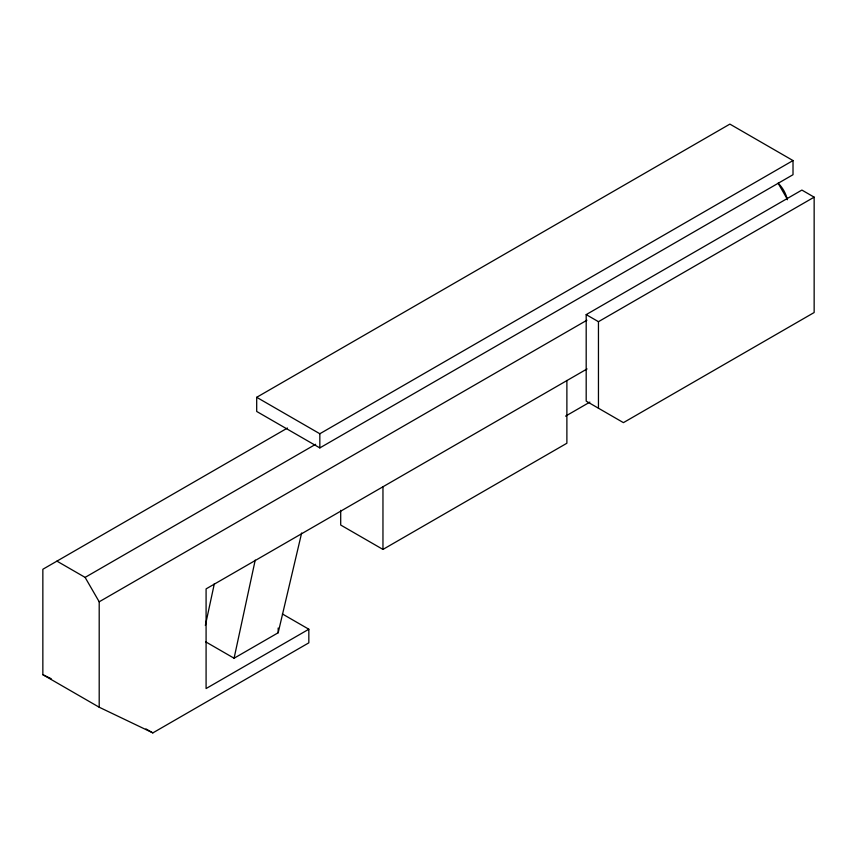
<?xml version="1.0" encoding="UTF-8"?>
<svg xmlns="http://www.w3.org/2000/svg" width="857" height="857" viewBox="0 0 857 857"><rect width="100%" height="100%" fill="white"/><g stroke="black" fill="none" stroke-linecap="round" stroke-linejoin="round"><path stroke-width="1.29" d="M205.348 625.46L214.368 583.596M205.659 641.818L234.079 658.23L255.215 560.114M234.079 658.23L278.171 632.766L301.643 533M256.693 397.305L729.885 124.104L793.014 160.559L793.014 174.71L319.832 447.911L256.693 411.456L256.693 397.305L319.832 433.749L793.014 160.559M287.47 428.039L42.85 569.262L42.85 674.695L99.198 707.229L152.846 732.896L308.831 642.836L308.831 629.231L282.382 613.955M56.937 561.131L85.111 577.393L315.644 444.301M586.188 314.615L801.884 190.072L814.15 197.153L814.15 312.526L623.425 422.64L586.188 401.14L586.188 314.615L598.454 321.686L814.15 197.153M99.198 707.229L99.198 601.796L586.906 320.229M587.077 368.928L206.087 588.888L206.087 688.546L308.831 629.231M565.566 416.138L589.862 402.115M340.7 510.333L340.7 525.03L382.961 549.423L566.884 443.24L566.884 380.465M42.85 674.695L51.195 678.69M145.947 728.911L152.846 732.896M778.102 183.216L787.069 198.749M85.111 577.393L99.198 601.796M598.454 321.686L598.454 408.221M382.961 486.647L382.961 549.423M319.832 433.749L319.832 447.911M278.171 628.042L278.171 632.766M778.242 183.312A19.925 11.505 60 0 1 787.326 199.745"/></g></svg>
